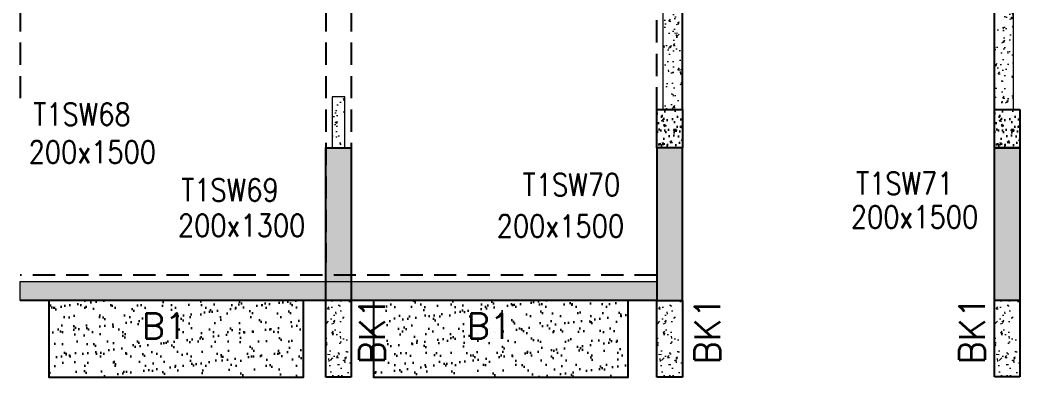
# Model space of a CAD drawing. Header units: millimetres. Extents: x 1078357 to 2594950, y -4969473 to -4636555.
# Drawn here: x 1487950 to 1495799, y -4670558 to -4667756 of the extents above; entities that cross this region are included whole.
import ezdxf

# ---------------------------------------------------------------- set-up
doc = ezdxf.new("R2010")
doc.units = ezdxf.units.MM
for name, pattern in [('CONTINOUS', [0]), ('HIDDEN', [0.375, 0.25, -0.125]), ('New Retail block$0$CONTINOUS', [0])]:
    doc.linetypes.add(name, pattern=pattern)
for name, color, linetype, lineweight in [('A-_ANOTDIMA_D-', 6, 'Continuous', 13), ('COL. NO.', 30, 'Continuous', 25), ('COL. SIZE', 7, 'Continuous', 25), ('HATCH', 8, 'Continuous', 30), ('RCC UPSTAND', 43, 'Continuous', 30), ('S-NON STR RCC WALL', 8, 'Continuous', 0)]:
    doc.layers.add(name, color=color, linetype=linetype, lineweight=lineweight)
for name, color, linetype in [('B-200x650', 241, 'HIDDEN'), ('NON STR. RCC WALL', 6, 'Continuous'), ('S-COLUMN_SHEAR WALL', 1, 'Continuous'), ('S-PROJECTION', 54, 'New Retail block$0$CONTINOUS')]:
    doc.layers.add(name, color=color, linetype=linetype)
doc.styles.add('ROMANS', font='romans.shx', dxfattribs={"width": 0.85})
pattern_1 = [(50, (-4869896.11, 23389624.3), (182.184669, -15.9390855), [19.05, -209.55]), (355, (-4869896.11, 23389624.3), (-35.2434214, 191.0568452), [15.24, -167.6405842]), (100.4514447, (-4869880.93, 23389622.96), (146.9412471, 175.1177519), [16.1900088, -178.0902446]), (46.1842, (-4869896.11, 23389675.1), (271.0790409, -42.042328), [28.575, -314.325]), (96.6355576, (-4869873.52, 23389671.6), (237.404134, 247.4261246), [24.2850231, -267.1356082]), (351.1841512, (-4869896.1, 23389675.1), (237.404134, 247.4261246), [22.859967, -251.459732]), (21, (-4869870.71, 23389662.4), (151.6143913, -102.2651982), [19.05, -209.55]), (326, (-4869870.71, 23389662.4), (61.8020283, 184.1879661), [15.24, -167.64]), (71.451445, (-4869858.08, 23389653.87), (213.4164193, 81.9227689), [16.1900088, -178.0899376]), (37.5, (-4869896.11, 23389624.29), (3.08860325, 84.55503887), [0, -165.608, 0, -170.18, 0, -168.275]), (7.5, (-4869896.11, 23389624.29), (66.8196625, 100.18057482), [0, -97.028, 0, -161.798, 0, -64.135]), (327.5, (-4869952.754, 23389624.29), (135.59059517, -5.728744), [0, -63.5, 0, -198.12, 0, -262.89]), (317.5, (-4869978.15, 23389624.29), (148.1291814, 25.42649103), [0, -82.55, 0, -131.572, 0, -186.69])]

# ---------------------------------------------------------------- blocks, each defined once
blk = doc.blocks.new('G$CD63B60BD')
at = {"layer": 'COL. NO.', "linetype": 'Continuous', "style": 'ROMANS', "width": 0.85}
for s, p in [('T1SW68', (18554.2, 1375.1, -320.4)), ('T1SW69', (19716.2, 780.8, -320.4)), ('T1SW70', (22397.1, 822.1, -320.4)), ('T1SW71', (25013.9, 832.4, -320.4))]:
    blk.add_text(s, height=175, dxfattribs=at).set_placement(p)
at = {"layer": 'COL. SIZE', "linetype": 'Continuous', "style": 'ROMANS', "width": 0.85}
for s, p in [('200x1500', (18517.5, 1078.7, -320.4)), ('200x1500', (24971.8, 569.1, -320.4)), ('200x1300', (19689.6, 502, -320.4)), ('200x1500', (22191.9, 497.9, -320.4))]:
    blk.add_text(s, height=175, dxfattribs=at).set_placement(p)

msp = doc.modelspace()

# ---------------------------------------------------------------- hatches: boundary and pattern name
at = {"layer": 'HATCH'}
h = msp.add_hatch(dxfattribs=at)
h.set_pattern_fill('AR-SAND', color=8, scale=3, angle=179.97015)
h.set_pattern_definition([(37.47015413, (-3563858.38, 18701550.75), (-4.72361136, 146.8264517), [0, -115.824, 0, -129.54, 0, -123.825]), (7.4701541, (-3563858.38, 18701550.75), (134.9689868, 214.9772528), [0, -62.484, 0, -104.394, 0, -40.005]), (327.4701541, (-3563952.11, 18701550.8), (237.2979035, 0.3075449), [0, -38.1, 0, -137.16, 0, -179.07]), (317.4701541, (-3563952.1, 18701550.8), (229.1017424, 66.759465), [0, -19.05, 0, -89.916, 0, -102.87])])
h.paths.add_polyline_path([(1490174.6, -4669957.9), (1488174.6, -4669957.9), (1488174.6, -4670557.9), (1490174.6, -4670557.9)])
h = msp.add_hatch(dxfattribs=at)
h.set_pattern_fill('AR-SAND', color=8, scale=3, angle=179.97015)
h.set_pattern_definition([(37.47015413, (-3566408.38, 18701550.75), (-4.72361136, 146.8264517), [0, -115.824, 0, -129.54, 0, -123.825]), (7.4701541, (-3566408.38, 18701550.75), (134.9689868, 214.9772528), [0, -62.484, 0, -104.394, 0, -40.005]), (327.4701541, (-3566502.11, 18701550.8), (237.2979035, 0.3075449), [0, -38.1, 0, -137.16, 0, -179.07]), (317.4701541, (-3566502.1, 18701550.8), (229.1017424, 66.759465), [0, -19.05, 0, -89.916, 0, -102.87])])
h.paths.add_polyline_path([(1492724.6, -4669957.9), (1490724.6, -4669957.9), (1490724.6, -4670557.9), (1492724.6, -4670557.9)])
at = {"layer": 'RCC UPSTAND'}
h = msp.add_hatch(dxfattribs=at)
h.set_pattern_fill('AR-CONC', color=8, scale=20, angle=90)
h.set_pattern_definition([(140, (-1715050.66, -7207202.35), (12.550427, 143.4520365), [15, -165]), (85, (-1715050.66, -7207202.35), (-150.438427, -27.7502667), [12, -132]), (190.4514445, (-1715049.62, -7207190.4), (-137.887998, 115.7017693), [12.7480384, -140.2284224]), (136.1842, (-1715090.66, -7207202.35), (33.103856, 213.448266), [22.5, -247.5]), (186.6356355, (-1715087.9, -7207184.57), (-194.82372, 186.932389), [19.122068, -210.342752]), (81.184164, (-1715090.66, -7207202.35), (-194.82372, 186.932389), [18, -198]), (111, (-1715080.66, -7207182.35), (80.523778, 119.3814104), [15, -165]), (56, (-1715080.66, -7207182.35), (-145.030009, 48.6630664), [12, -132]), (161.4514447, (-1715073.95, -7207172.4), (-64.5062306, 168.0444753), [12.748038, -140.2284224]), (127.5, (-1715050.66, -7207202.35), (-66.57877077, 2.43197106), [0, -130.4, 0, -134, 0, -132.5]), (97.5, (-1715050.66, -7207202.35), (-78.8823424, 52.6139075), [0, -76.4, 0, -127.4, 0, -50.5]), (57.5, (-1715050.66, -7207246.95), (4.51097435, 106.7644872), [0, -50, 0, -156, 0, -207]), (47.5, (-1715050.66, -7207266.95), (-20.0209965, 116.6372339), [0, -65, 0, -103.6, 0, -147])])
h.paths.add_polyline_path([(1493149.4, -4668457.8), (1493149.4, -4668757.8), (1492949.5, -4668757.8), (1492949.5, -4668457.8)])
h = msp.add_hatch(dxfattribs=at)
h.set_pattern_fill('AR-CONC', color=8, scale=20, angle=90)
h.set_pattern_definition([(140, (-1712400.74, -7207202.35), (12.550427, 143.4520365), [15, -165]), (85, (-1712400.74, -7207202.35), (-150.438427, -27.7502667), [12, -132]), (190.4514445, (-1712399.7, -7207190.4), (-137.887998, 115.7017693), [12.7480384, -140.2284224]), (136.1842, (-1712440.74, -7207202.35), (33.103856, 213.448266), [22.5, -247.5]), (186.6356355, (-1712437.99, -7207184.56), (-194.82372, 186.932389), [19.122068, -210.342752]), (81.184164, (-1712440.74, -7207202.35), (-194.82372, 186.932389), [18, -198]), (111, (-1712430.74, -7207182.35), (80.523778, 119.3814104), [15, -165]), (56, (-1712430.74, -7207182.35), (-145.030009, 48.6630664), [12, -132]), (161.4514447, (-1712424.03, -7207172.4), (-64.5062306, 168.0444753), [12.748038, -140.2284224]), (127.5, (-1712400.745, -7207202.35), (-66.57877077, 2.43197106), [0, -130.4, 0, -134, 0, -132.5]), (97.5, (-1712400.745, -7207202.35), (-78.8823424, 52.6139075), [0, -76.4, 0, -127.4, 0, -50.5]), (57.5, (-1712400.745, -7207246.95), (4.51097435, 106.7644872), [0, -50, 0, -156, 0, -207]), (47.5, (-1712400.745, -7207266.95), (-20.0209965, 116.6372339), [0, -65, 0, -103.6, 0, -147])])
h.paths.add_polyline_path([(1495799.3, -4668457.8), (1495799.3, -4668757.8), (1495599.4, -4668757.8), (1495599.4, -4668457.8)])
at = {"layer": 'S-COLUMN_SHEAR WALL', "lineweight": 25}
h = msp.add_hatch(color=1, dxfattribs=at)
h.dxf.hatch_style = 1
h.paths.add_polyline_path([(1490549.4, -4668757.9), (1490549.4, -4669957.9), (1490349.4, -4669957.9), (1490349.4, -4668757.9)])
h = msp.add_hatch(color=1, dxfattribs=at)
h.dxf.hatch_style = 1
h.paths.add_polyline_path([(1493149.4, -4668757.9), (1493149.4, -4669957.9), (1492949.4, -4669957.9), (1492949.4, -4668757.9)])
at = {"layer": 'S-COLUMN_SHEAR WALL', "lineweight": 25, "extrusion": (1.00316e-06, -2.11765e-11, 1)}
h = msp.add_hatch(color=1, dxfattribs=at)
h.dxf.hatch_style = 1
h.paths.add_polyline_path([(1495799.4, -4669957.9), (1495599.4, -4669957.9), (1495599.4, -4668757.9), (1495799.4, -4668757.9)])
at = {"layer": 'S-NON STR RCC WALL'}
h = msp.add_hatch(dxfattribs=at)
h.set_pattern_fill('AR-CONC', color=256)
h.set_pattern_definition(pattern_1)
h.paths.add_polyline_path([(1492249.6, -4667357.9), (1492249.6, -4665007.9), (1492949.6, -4665007.9), (1492949.6, -4665157.9), (1492399.6, -4665157.9), (1492399.6, -4667207.9), (1493149.6, -4667207.9), (1493149.6, -4668457.8), (1492999.6, -4668457.8), (1492999.6, -4667357.9)])
h = msp.add_hatch(dxfattribs=at)
h.set_pattern_fill('AR-CONC', color=256, angle=180)
h.set_pattern_definition(pattern_1)
h.paths.add_polyline_path([(1496499.6, -4667357.9), (1496499.6, -4665007.9), (1495799.6, -4665007.9), (1495799.6, -4665157.9), (1496349.6, -4665157.9), (1496349.6, -4667207.9), (1495599.6, -4667207.9), (1495599.6, -4668457.8), (1495749.6, -4668457.8), (1495749.6, -4667357.9)])
h = msp.add_hatch(dxfattribs=at)
h.set_pattern_fill('AR-CONC', color=256, angle=180)
h.set_pattern_definition([(50, (1490462.6, -4614655.69), (182.18467, -15.9391), [19.05, -209.55]), (355, (1490462.6, -4614655.69), (-35.2434, 191.05685), [15.24, -167.6406]), (100.45144, (1490477.79, -4614657.02), (146.94125, 175.11775), [16.19, -178.09024]), (46.1842, (1490462.6, -4614604.89), (271.079, -42.0423), [28.575, -314.325]), (96.63556, (1490485.2, -4614608.4), (237.4041, 247.4261), [24.285, -267.1356]), (351.18415, (1490462.6, -4614604.9), (237.4041, 247.4261), [22.86, -251.4597]), (21, (1490488, -4614617.59), (151.6144, -102.2652), [19.05, -209.55]), (326, (1490488, -4614617.59), (61.802, 184.18797), [15.24, -167.64]), (71.45144, (1490500.64, -4614626.11), (213.4164, 81.92277), [16.19, -178.08994]), (37.5, (1490462.606, -4614655.69), (3.0886, 84.55504), [0, -165.608, 0, -170.18, 0, -168.275]), (7.5, (1490462.61, -4614655.69), (66.81966, 100.18057), [0, -97.028, 0, -161.798, 0, -64.135]), (327.5, (1490405.964, -4614655.69), (135.590595, -5.72874), [0, -63.5, 0, -198.12, 0, -262.89]), (317.5, (1490380.56, -4614655.69), (148.12918, 25.4265), [0, -82.55, 0, -131.572, 0, -186.69])])
h.paths.add_polyline_path([(1490399.6, -4668758.1), (1490499.6, -4668758.1), (1490499.6, -4668357.7), (1490399.6, -4668357.7)])
h = msp.add_hatch(dxfattribs=at)
h.set_pattern_fill('AR-CONC', color=256)
h.set_pattern_definition([(50, (-5967120.83, 28073643.48), (182.184669, -15.93908554), [19.05, -209.55]), (355, (-5967120.83, 28073643.48), (-35.2434214, 191.0568452), [15.24, -167.6405842]), (100.4514447, (-5967105.65, 28073642.15), (146.9412471, 175.1177519), [16.1900088, -178.0902446]), (46.1842, (-5967120.83, 28073694.28), (271.0790409, -42.042328), [28.575, -314.325]), (96.6355576, (-5967098.24, 28073690.78), (237.404134, 247.4261246), [24.2850231, -267.1356082]), (351.1841512, (-5967120.83, 28073694.28), (237.404134, 247.4261246), [22.859967, -251.459732]), (21, (-5967095.43, 28073681.58), (151.6143913, -102.2651982), [19.05, -209.55]), (326, (-5967095.43, 28073681.58), (61.8020283, 184.1879661), [15.24, -167.64]), (71.451445, (-5967082.8, 28073673.06), (213.4164193, 81.9227689), [16.1900088, -178.0899376]), (37.5, (-5967120.83, 28073643.48), (3.08860325, 84.55503887), [0, -165.608, 0, -170.18, 0, -168.275]), (7.5, (-5967120.83, 28073643.48), (66.8196625, 100.18057482), [0, -97.028, 0, -161.798, 0, -64.135]), (327.5, (-5967177.47, 28073643.48), (135.59059517, -5.72874399), [0, -63.5, 0, -198.12, 0, -262.89]), (317.5, (-5967202.87, 28073643.48), (148.1291814, 25.42649103), [0, -82.55, 0, -131.572, 0, -186.69])])
h.paths.add_polyline_path([(1492946.7, -4669957.9), (1487949.6, -4669957.9), (1487949.6, -4669807.9), (1492946.7, -4669807.9)])
h = msp.add_hatch(dxfattribs=at)
h.set_pattern_fill('AR-CONC', color=256, angle=180)
h.set_pattern_definition([(50, (-8139822.91, 37569149.47), (182.184669, -15.93908554), [19.05, -209.55]), (355, (-8139822.91, 37569149.47), (-35.2434214, 191.0568452), [15.24, -167.6405842]), (100.4514447, (-8139807.73, 37569148.14), (146.9412471, 175.1177519), [16.1900088, -178.0902446]), (46.1842, (-8139822.91, 37569200.27), (271.0790409, -42.0423279), [28.575, -314.325]), (96.6355576, (-8139800.32, 37569196.77), (237.404134, 247.4261246), [24.2850231, -267.1356082]), (351.1841512, (-8139822.9, 37569200.27), (237.404134, 247.4261246), [22.859967, -251.459732]), (21, (-8139797.51, 37569187.57), (151.61439127, -102.2651982), [19.05, -209.55]), (326, (-8139797.51, 37569187.57), (61.80202835, 184.1879661), [15.24, -167.64]), (71.451445, (-8139784.88, 37569179.05), (213.4164193, 81.9227689), [16.1900088, -178.0899376]), (37.5, (-8139822.91, 37569149.47), (3.08860325, 84.55503887), [0, -165.608, 0, -170.18, 0, -168.275]), (7.5, (-8139822.91, 37569149.47), (66.81966251, 100.18057482), [0, -97.028, 0, -161.798, 0, -64.135]), (327.5, (-8139879.55, 37569149.47), (135.59059517, -5.72874399), [0, -63.5, 0, -198.12, 0, -262.89]), (317.5, (-8139904.95, 37569149.47), (148.1291814, 25.42649103), [0, -82.55, 0, -131.572, 0, -186.69])])
h.paths.add_polyline_path([(1490549.3, -4669957.8), (1490349.3, -4669957.8), (1490349.3, -4670557.8), (1490549.3, -4670557.8), (1490549.3, -4670557.8), (1490549.3, -4669957.9)], is_closed=False)
h = msp.add_hatch(dxfattribs=at)
h.set_pattern_fill('AR-CONC', color=256, angle=180)
h.set_pattern_definition([(50, (-8137222.89, 37569149.47), (182.184669, -15.93908554), [19.05, -209.55]), (355, (-8137222.89, 37569149.47), (-35.2434214, 191.0568452), [15.24, -167.6405842]), (100.4514447, (-8137207.7, 37569148.14), (146.9412471, 175.1177519), [16.1900088, -178.0902446]), (46.1842, (-8137222.9, 37569200.27), (271.0790409, -42.0423279), [28.575, -314.325]), (96.6355576, (-8137200.3, 37569196.77), (237.404134, 247.4261246), [24.2850231, -267.1356082]), (351.1841512, (-8137222.9, 37569200.27), (237.404134, 247.4261246), [22.859967, -251.459732]), (21, (-8137197.49, 37569187.57), (151.61439127, -102.2651982), [19.05, -209.55]), (326, (-8137197.49, 37569187.57), (61.80202835, 184.1879661), [15.24, -167.64]), (71.451445, (-8137184.86, 37569179.05), (213.4164193, 81.9227689), [16.1900088, -178.0899376]), (37.5, (-8137222.89, 37569149.47), (3.08860325, 84.55503887), [0, -165.608, 0, -170.18, 0, -168.275]), (7.5, (-8137222.89, 37569149.47), (66.81966251, 100.18057482), [0, -97.028, 0, -161.798, 0, -64.135]), (327.5, (-8137279.53, 37569149.47), (135.59059517, -5.72874399), [0, -63.5, 0, -198.12, 0, -262.89]), (317.5, (-8137304.93, 37569149.47), (148.1291814, 25.42649103), [0, -82.55, 0, -131.572, 0, -186.69])])
h.paths.add_polyline_path([(1493149.3, -4669957.8), (1492949.4, -4669957.8), (1492949.4, -4670557.8), (1493149.3, -4670557.8), (1493149.4, -4670557.8), (1493149.4, -4669957.9)], is_closed=False)
h = msp.add_hatch(dxfattribs=at)
h.set_pattern_fill('AR-CONC', color=256, angle=180)
h.set_pattern_definition([(50, (-8134572.93, 37569149.53), (182.184669, -15.93908554), [19.05, -209.55]), (355, (-8134572.93, 37569149.53), (-35.2434214, 191.0568452), [15.24, -167.6405842]), (100.4514447, (-8134557.75, 37569148.2), (146.9412471, 175.1177519), [16.1900088, -178.0902446]), (46.1842, (-8134572.93, 37569200.33), (271.0790409, -42.0423279), [28.575, -314.325]), (96.6355576, (-8134550.34, 37569196.83), (237.404134, 247.4261246), [24.2850231, -267.1356082]), (351.1841512, (-8134572.93, 37569200.33), (237.404134, 247.4261246), [22.859967, -251.459732]), (21, (-8134547.53, 37569187.63), (151.61439127, -102.2651982), [19.05, -209.55]), (326, (-8134547.53, 37569187.63), (61.80202835, 184.1879661), [15.24, -167.64]), (71.451445, (-8134534.9, 37569179.11), (213.4164193, 81.9227689), [16.1900088, -178.0899376]), (37.5, (-8134572.93, 37569149.53), (3.08860325, 84.55503887), [0, -165.608, 0, -170.18, 0, -168.275]), (7.5, (-8134572.93, 37569149.53), (66.81966251, 100.18057482), [0, -97.028, 0, -161.798, 0, -64.135]), (327.5, (-8134629.57, 37569149.53), (135.59059517, -5.72874399), [0, -63.5, 0, -198.12, 0, -262.89]), (317.5, (-8134654.97, 37569149.53), (148.1291814, 25.42649103), [0, -82.55, 0, -131.572, 0, -186.69])])
h.paths.add_polyline_path([(1495799.3, -4669957.7), (1495599.3, -4669957.7), (1495599.3, -4670557.7), (1495799.3, -4670557.7), (1495799.3, -4670557.7), (1495799.3, -4669957.9)], is_closed=False)

# ---------------------------------------------------------------- linework, layer by layer
at = {"layer": 'B-200x650', "linetype": 'HIDDEN', "ltscale": 700}
for p, q in [((1487949.6, -4663207.9, 0), (1487949.6, -4668457.8, 0)), ((1490349.6, -4663207.9, 0), (1490349.6, -4669657.8, 0)), ((1490549.6, -4663207.9, 0), (1490549.6, -4669657.8, 0)), ((1492949.6, -4668457.8, 0), (1492949.6, -4666157.8, 0)), ((1492949.6, -4669757.8, 0), (1487949.6, -4669757.8, 0))]:
    msp.add_line(p, q, dxfattribs=at)
at = {"layer": 'B-200x650', "linetype": 'CONTINOUS', "ltscale": 700}
for p, q in [((1493149.6, -4668457.8, 0), (1493149.6, -4666157.8, 0)), ((1495599.6, -4668457.8, 0), (1495599.6, -4666157.8, 0)), ((1492949.6, -4669957.8, 0), (1487949.6, -4669957.8, 0)), ((1490349.4, -4670557.9, 0), (1490349.4, -4669957.9, 0)), ((1490549.4, -4669957.9, 0), (1490549.4, -4670557.9, 0)), ((1492949.4, -4670557.9, 0), (1492949.4, -4669957.9, 0)), ((1493149.4, -4669957.9, 0), (1493149.4, -4670557.9, 0)), ((1495599.3, -4670557.8), (1495599.3, -4669957.8)), ((1495799.3, -4669957.8), (1495799.3, -4670557.8)), ((1490549.4, -4670557.9, 0), (1490349.4, -4670557.9, 0)), ((1493149.4, -4670557.9, 0), (1492949.4, -4670557.9, 0)), ((1495799.3, -4670557.8), (1495599.3, -4670557.8))]:
    msp.add_line(p, q, dxfattribs=at)
at = {"layer": 'NON STR. RCC WALL', "elevation": 0}
for points in [[(1493149.4, -4668457.8), (1493149.4, -4668757.8), (1492949.5, -4668757.8), (1492949.5, -4668457.8)], [(1495799.3, -4668457.8), (1495799.3, -4668757.8), (1495599.4, -4668757.8), (1495599.4, -4668457.8)]]:
    msp.add_lwpolyline(points, close=True, dxfattribs=at)
at = {"layer": 'S-COLUMN_SHEAR WALL', "color": 1, "lineweight": 25, "elevation": 0}
for points in [[(1490349.4, -4668757.9), (1490549.4, -4668757.9), (1490549.4, -4669957.9), (1490349.4, -4669957.9)], [(1492949.4, -4669957.9), (1493149.4, -4669957.9), (1493149.4, -4668757.8), (1492949.4, -4668757.8)]]:
    msp.add_lwpolyline(points, close=True, dxfattribs=at)
at = {"layer": 'S-COLUMN_SHEAR WALL', "color": 1, "lineweight": 25, "extrusion": (1.00316e-06, -2.11765e-11, 1), "elevation": 1.5}
msp.add_lwpolyline([(1495799.4, -4669957.9), (1495599.4, -4669957.9), (1495599.4, -4668757.9), (1495799.4, -4668757.9)], close=True, dxfattribs=at)
at = {"layer": 'S-NON STR RCC WALL', "elevation": 0}
for points in [[(1492249.6, -4667357.9), (1492249.6, -4665007.9), (1492949.6, -4665007.9), (1492949.6, -4665157.9), (1492399.6, -4665157.9), (1492399.6, -4667207.9), (1493149.6, -4667207.9), (1493149.6, -4668457.8), (1492999.6, -4668457.8), (1492999.6, -4667357.9)], [(1496499.6, -4667357.9), (1496499.6, -4665007.9), (1495799.6, -4665007.9), (1495799.6, -4665157.9), (1496349.6, -4665157.9), (1496349.6, -4667207.9), (1495599.6, -4667207.9), (1495599.6, -4668457.8), (1495749.6, -4668457.8), (1495749.6, -4667357.9)], [(1490399.6, -4668758.1), (1490499.6, -4668758.1), (1490499.6, -4668357.7), (1490399.6, -4668357.7)], [(1492946.7, -4669957.9), (1487949.6, -4669957.9), (1487949.6, -4669807.9), (1492946.7, -4669807.9)]]:
    msp.add_lwpolyline(points, close=True, dxfattribs=at)
at = {"layer": 'S-PROJECTION', "elevation": 0}
for points in [[(1490174.6, -4669957.9), (1488174.6, -4669957.9), (1488174.6, -4670557.9), (1490174.6, -4670557.9)], [(1492724.6, -4669957.9), (1490724.6, -4669957.9), (1490724.6, -4670557.9), (1492724.6, -4670557.9)]]:
    msp.add_lwpolyline(points, close=True, dxfattribs=at)

# ---------------------------------------------------------------- block references
at = {"layer": 'A-_ANOTDIMA_D-', "color": 2, "ltscale": 700}
msp.add_blockref('G$CD63B60BD', (1469499.4, -4669957.9, 0), dxfattribs=at)

# ---------------------------------------------------------------- texts
at = {"layer": 'B-200x650', "linetype": 'CONTINOUS', "ltscale": 700, "style": 'ROMANS'}
for p in [(1490813.1, -4670457.5, 50), (1493445, -4670457.5, 50), (1495522.3, -4670457.4, 50)]:
    msp.add_text('BK1', height=200, rotation=90, dxfattribs=at).set_placement(p)
at = {"layer": 'B-200x650', "linetype": 'HIDDEN', "ltscale": 500, "style": 'ROMANS'}
for p in [(1488906, -4670258.1, -2.7), (1491457, -4670258.1, -2.7)]:
    msp.add_text('B1', height=200, rotation=0.00094, dxfattribs=at).set_placement(p)

doc.saveas('drawing.dxf')
